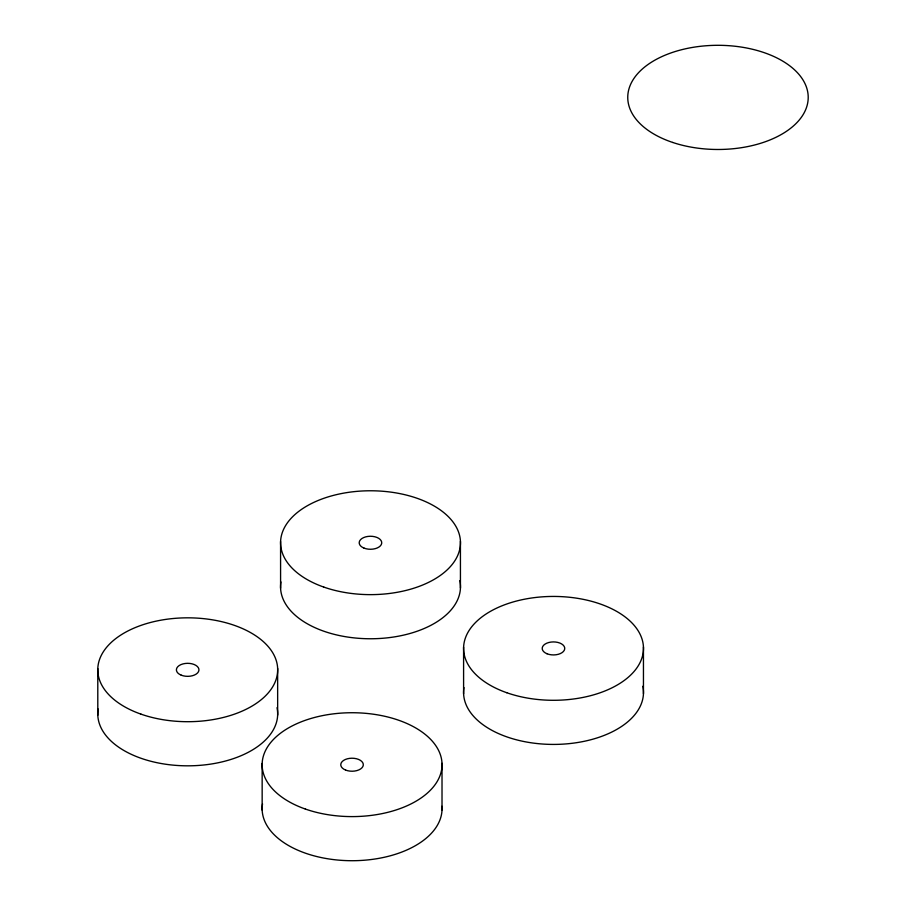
<?xml version="1.0" encoding="UTF-8"?>
<svg xmlns="http://www.w3.org/2000/svg" width="906" height="906" viewBox="0 0 906 906"><rect width="100%" height="100%" fill="white"/><g stroke="black" fill="none" stroke-linecap="round" stroke-linejoin="round"><path stroke-width="1.36" d="M643.453 647.009L643.453 693.679M463.589 647.167L463.6 693.837M460.429 541.346L460.441 588.017M442.015 763.305L442.015 809.975M280.577 541.505L280.588 588.175M277.644 668.413L277.655 715.083M262.151 763.464L262.162 810.134M97.791 668.571L97.803 715.242M459.818 580.61A89.954 51.936 0 0 1 371.653 638.753A89.954 51.936 0 0 1 280.951 581.924M642.83 686.272A89.954 51.936 0 0 1 554.665 744.415A89.954 51.936 0 0 1 463.974 687.586M441.935 806.272A89.954 51.936 0 0 1 350.022 860.7A89.954 51.936 0 0 1 262.536 803.882M277.032 707.677A89.954 51.936 0 0 1 188.867 765.819A89.954 51.936 0 0 1 98.165 708.99M323.748 587.065A89.954 51.936 0 0 0 460.441 543.894A89.954 51.936 0 0 0 327.338 497.145A89.954 51.936 0 0 0 323.748 587.065M364.019 548.107A11.28 6.512 0 0 0 381.698 543.306A11.28 6.512 0 0 0 365.662 536.873A11.28 6.512 0 0 0 364.019 548.107M506.771 692.728A89.954 51.936 0 0 0 643.453 649.557A89.954 51.936 0 0 0 510.35 602.807A89.954 51.936 0 0 0 506.771 692.728M547.031 653.77A11.28 6.512 0 0 0 564.71 648.968A11.28 6.512 0 0 0 548.674 642.535A11.28 6.512 0 0 0 547.031 653.77M305.333 809.035A89.954 51.936 0 0 0 442.015 765.853A89.954 51.936 0 0 0 308.912 719.104A89.954 51.936 0 0 0 305.333 809.035M345.605 770.066A11.28 6.512 0 0 0 363.272 765.264A11.28 6.512 0 0 0 347.236 758.832A11.28 6.512 0 0 0 345.605 770.066M672.716 142.457A90.238 52.095 0 0 0 808.209 97.497A90.238 52.095 0 0 0 673.011 52.231A90.238 52.095 0 0 0 672.716 142.457M140.962 714.132A89.954 51.936 0 0 0 277.655 670.961A89.954 51.936 0 0 0 144.552 624.2A89.954 51.936 0 0 0 140.962 714.132M181.234 675.174A11.28 6.512 0 0 0 198.912 670.372A11.28 6.512 0 0 0 182.865 663.939A11.28 6.512 0 0 0 181.234 675.174"/></g></svg>
